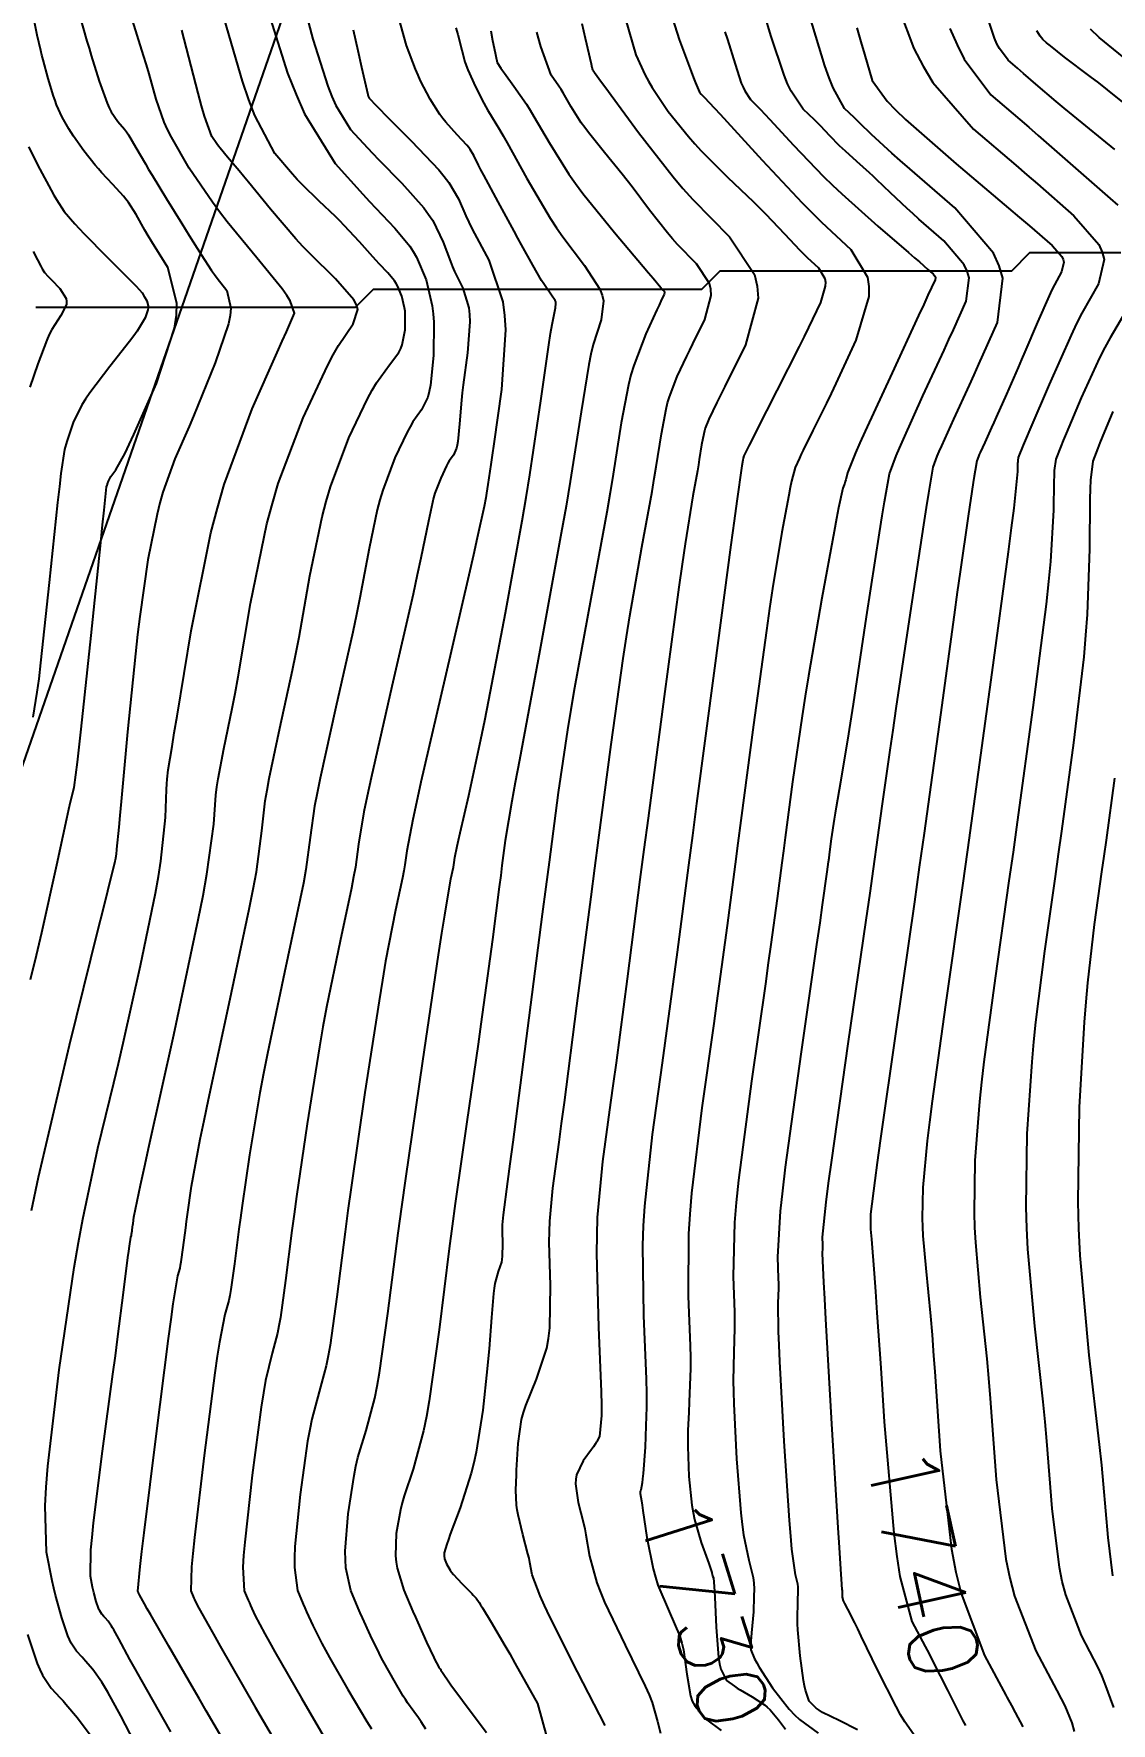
# Model space of a CAD drawing. Header units: metres. Extents: x 837475 to 838479, y 1189012 to 1191015.
# Drawn here: x 837755.4 to 837814.5, y 1189372.8 to 1189465.3 of the extents above; entities that cross this region are included whole.
import ezdxf

# ---------------------------------------------------------------- set-up
doc = ezdxf.new("R2010")
doc.units = ezdxf.units.M
doc.header["$LTSCALE"] = 0.3
for name, color, linetype in [('COTAS 10', 1, 'Continuous'), ('COTAS INT', 252, 'Continuous'), ('DRENAJE', 5, 'Continuous'), ('VIA2', 121, 'Continuous')]:
    doc.layers.add(name, color=color, linetype=linetype)
doc.styles.get("Standard").update_dxf_attribs({"font": 'simplex.shx'})

msp = doc.modelspace()

# ---------------------------------------------------------------- linework, layer by layer
at = {"layer": 'COTAS 10'}
for points in [[(837776.899, 1189372.439), (837776.654, 1189372.838), (837776.584, 1189372.945), (837776.511, 1189373.049), (837776.24, 1189373.41), (837775.904, 1189373.88), (837775.792, 1189374.053), (837775.671, 1189374.246), (837775.165, 1189375.095), (837774.626, 1189376.066), (837774.484, 1189376.334), (837774.346, 1189376.603), (837773.874, 1189377.57), (837773.433, 1189378.537), (837773.314, 1189378.805), (837773.197, 1189379.074), (837772.786, 1189380.044), (837772.52, 1189381.277), (837772.494, 1189381.711), (837772.488, 1189382.185), (837772.642, 1189384.23), (837772.97, 1189386.334), (837773.074, 1189386.846), (837773.185, 1189387.327), (837773.635, 1189388.806), (837774.116, 1189390.567), (837774.246, 1189391.225), (837774.375, 1189391.958), (837774.829, 1189395.219), (837775.391, 1189399.615), (837775.589, 1189401.063), (837775.804, 1189402.611), (837776.733, 1189409.034), (837777.607, 1189414.872), (837777.788, 1189416.051), (837777.943, 1189417.041), (837778.283, 1189419.034), (837778.419, 1189419.674), (837778.446, 1189419.81), (837778.467, 1189419.928), (837778.505, 1189420.206), (837778.624, 1189420.826), (837778.697, 1189421.159), (837778.787, 1189421.564), (837779.256, 1189423.609), (837779.921, 1189426.668), (837780.134, 1189427.711), (837780.36, 1189428.839), (837781.28, 1189433.619), (837782.188, 1189438.647), (837782.405, 1189439.93), (837782.608, 1189441.166), (837783.22, 1189445.237), (837783.656, 1189448.307), (837783.748, 1189448.912), (837783.828, 1189449.411), (837784.013, 1189450.329), (837784.043, 1189450.572), (837784.026, 1189450.646), (837783.997, 1189450.723), (837783.799, 1189451.024), (837783.477, 1189451.47), (837783.37, 1189451.638), (837783.255, 1189451.825), (837782.775, 1189452.661), (837782.16, 1189453.778), (837781.959, 1189454.142), (837781.746, 1189454.53), (837780.868, 1189456.13), (837780.078, 1189457.589), (837779.92, 1189457.888), (837779.789, 1189458.142), (837779.536, 1189458.681), (837779.346, 1189459.001), (837779.255, 1189459.118), (837779.147, 1189459.246), (837778.619, 1189459.806), (837778.003, 1189460.495), (837777.841, 1189460.703), (837777.682, 1189460.919), (837777.136, 1189461.763), (837776.621, 1189462.758), (837776.481, 1189463.069), (837776.342, 1189463.396), (837775.848, 1189464.706), (837775.217, 1189466.922)], [(837762.917, 1189372.284), (837761.303, 1189375.15), (837760.97, 1189375.745), (837760.686, 1189376.255), (837760.069, 1189377.383), (837759.799, 1189377.878), (837759.734, 1189377.989), (837759.672, 1189378.089), (837759.484, 1189378.356), (837759.332, 1189378.534), (837759.294, 1189378.577), (837759.258, 1189378.617), (837759.139, 1189378.741), (837759.027, 1189378.912), (837758.994, 1189378.983), (837758.96, 1189379.064), (837758.831, 1189379.438), (837758.7, 1189379.917), (837758.666, 1189380.064), (837758.632, 1189380.216), (837758.513, 1189380.816), (837758.547, 1189382.256), (837758.608, 1189382.937), (837758.692, 1189383.741), (837759.184, 1189387.667), (837759.752, 1189391.898), (837759.884, 1189392.894), (837760.005, 1189393.814), (837760.351, 1189396.505), (837760.577, 1189398.284), (837760.622, 1189398.63), (837760.66, 1189398.911), (837760.735, 1189399.396), (837760.761, 1189399.491), (837760.768, 1189399.527), (837760.775, 1189399.566), (837760.8, 1189399.742), (837760.83, 1189399.979), (837760.841, 1189400.057), (837760.852, 1189400.141), (837760.902, 1189400.487), (837761.272, 1189402.253), (837761.484, 1189403.231), (837761.745, 1189404.421), (837763.087, 1189410.487), (837764.429, 1189416.789), (837764.69, 1189418.128), (837764.904, 1189419.291), (837765.275, 1189422.026), (837765.398, 1189423.623), (837765.455, 1189424.07), (837765.521, 1189424.518), (837765.84, 1189426.153), (837766.295, 1189428.377), (837766.447, 1189429.197), (837766.61, 1189430.106), (837767.292, 1189434.127), (837768.194, 1189438.486), (837768.495, 1189439.608), (837768.819, 1189440.693), (837770.178, 1189444.304), (837771.515, 1189447.144), (837771.827, 1189447.742), (837772.112, 1189448.259), (837772.93, 1189449.449), (837773.177, 1189450.228), (837773.103, 1189450.486), (837772.967, 1189450.764), (837771.962, 1189451.92), (837770.558, 1189453.282), (837770.17, 1189453.689), (837769.782, 1189454.11), (837768.387, 1189455.736), (837767.179, 1189457.213), (837766.91, 1189457.539), (837766.669, 1189457.829), (837766.036, 1189458.58), (837765.631, 1189459.068), (837765.534, 1189459.193), (837765.444, 1189459.313), (837765.172, 1189459.709), (837764.78, 1189460.827), (837764.614, 1189461.403), (837764.422, 1189462.093), (837763.524, 1189465.548)], [(837787.854, 1189466.145), (837788.425, 1189464.189), (837788.933, 1189463.073), (837789.117, 1189462.742), (837789.318, 1189462.402), (837790.199, 1189461.093), (837791.306, 1189459.708), (837791.65, 1189459.319), (837792.01, 1189458.927), (837793.445, 1189457.495), (837794.863, 1189456.137), (837795.212, 1189455.792), (837795.541, 1189455.461), (837796.574, 1189454.379), (837797.412, 1189453.488), (837797.62, 1189453.277), (837797.816, 1189453.083), (837798.435, 1189452.509), (837798.784, 1189451.931), (837798.811, 1189451.733), (837798.807, 1189451.519), (837798.539, 1189450.61), (837797.89, 1189449.254), (837797.645, 1189448.759), (837797.373, 1189448.211), (837796.156, 1189445.797), (837795.025, 1189443.572), (837794.808, 1189443.143), (837794.632, 1189442.795), (837794.341, 1189442.212), (837794.31, 1189442.095), (837794.286, 1189441.975), (837794.227, 1189441.66), (837793.956, 1189439.732), (837793.81, 1189438.65), (837793.632, 1189437.331), (837792.734, 1189430.588), (837791.75, 1189423.156), (837791.518, 1189421.402), (837791.305, 1189419.779), (837790.682, 1189415.018), (837790.164, 1189411.111), (837790.016, 1189410.028), (837789.866, 1189408.943), (837789.309, 1189405.018), (837788.892, 1189401.104), (837788.83, 1189400.026), (837788.791, 1189398.95), (837788.845, 1189395.084), (837788.984, 1189391.639), (837788.999, 1189390.827), (837789.004, 1189390.078), (837788.972, 1189389.053), (837788.935, 1189387.889), (837788.816, 1189386.441), (837788.789, 1189386.159), (837788.764, 1189385.929), (837788.698, 1189385.529), (837788.663, 1189385.463), (837788.658, 1189385.444), (837788.655, 1189385.425), (837788.662, 1189385.355), (837788.73, 1189384.941), (837788.765, 1189384.706), (837788.807, 1189384.418), (837789.021, 1189382.944), (837789.368, 1189381.217), (837789.495, 1189380.77), (837789.635, 1189380.336), (837790.252, 1189378.883), (837790.828, 1189377.526), (837790.942, 1189377.152), (837791.036, 1189376.78), (837791.212, 1189375.446), (837791.41, 1189374.254), (837791.517, 1189373.972), (837791.648, 1189373.711), (837792.314, 1189372.94), (837793.096, 1189372.359)], [(837800.538, 1189465.669), (837800.761, 1189464.894), (837800.952, 1189464.231), (837801.37, 1189462.778), (837802.202, 1189461.642), (837802.654, 1189461.179), (837803.201, 1189460.652), (837805.976, 1189458.211), (837808.852, 1189455.786), (837809.463, 1189455.268), (837809.994, 1189454.817), (837811.245, 1189453.742), (837811.768, 1189453.132), (837811.84, 1189452.974), (837811.881, 1189452.82), (837811.766, 1189452.305), (837811.37, 1189451.587), (837811.233, 1189451.306), (837811.084, 1189450.989), (837810.448, 1189449.545), (837809.752, 1189447.919), (837809.565, 1189447.487), (837809.381, 1189447.063), (837808.738, 1189445.598), (837808.175, 1189444.332), (837808.041, 1189444.034), (837807.917, 1189443.759), (837807.548, 1189442.952), (837807.296, 1189442.397), (837807.245, 1189442.28), (837807.202, 1189442.179), (837807.116, 1189441.949), (837807.023, 1189441.405), (837806.977, 1189441.108), (837806.921, 1189440.746), (837806.642, 1189438.908), (837806.203, 1189435.865), (837806.045, 1189434.745), (837805.873, 1189433.503), (837805.119, 1189428.014), (837804.224, 1189421.535), (837803.962, 1189419.669), (837803.694, 1189417.771), (837802.674, 1189410.66), (837801.817, 1189404.677), (837801.651, 1189403.49), (837801.516, 1189402.508), (837801.288, 1189400.66), (837801.281, 1189400.135), (837801.285, 1189399.987), (837801.292, 1189399.837), (837801.342, 1189399.286), (837801.49, 1189397.412), (837801.56, 1189396.429), (837801.642, 1189395.244), (837801.844, 1189392.241), (837802.041, 1189389.286), (837802.566, 1189383.182), (837802.726, 1189381.905), (837802.894, 1189380.807), (837803.557, 1189378.335), (837804.286, 1189376.964), (837804.496, 1189376.56), (837804.708, 1189376.146), (837805.505, 1189374.567), (837805.947, 1189373.69), (837806.202, 1189373.181), (837806.353, 1189372.889), (837806.485, 1189372.638)], [(837816.184, 1189463.22), (837813.815, 1189465.139), (837813.352, 1189465.605)], [(837755.383, 1189453.412), (837755.608, 1189452.961), (837755.792, 1189452.614), (837755.836, 1189452.535), (837755.878, 1189452.464), (837756.007, 1189452.268), (837756.202, 1189452.043), (837756.287, 1189451.953), (837756.384, 1189451.852), (837756.845, 1189451.388), (837757.186, 1189450.833), (837757.207, 1189450.674), (837757.197, 1189450.513), (837756.899, 1189449.913), (837756.397, 1189449.134), (837756.259, 1189448.859), (837756.121, 1189448.56), (837755.626, 1189447.265), (837755.195, 1189445.971)]]:
    msp.add_lwpolyline(points, dxfattribs=at)
at = {"layer": 'COTAS INT'}
for points in [[(837767.633, 1189468.529), (837769.328, 1189463.19), (837769.794, 1189462.01), (837770.26, 1189460.96), (837771.933, 1189458.242), (837773.45, 1189456.558), (837773.817, 1189456.159), (837774.161, 1189455.789), (837775.215, 1189454.694), (837776.026, 1189453.71), (837776.219, 1189453.409), (837776.397, 1189453.096), (837776.923, 1189451.863), (837777.25, 1189450.43), (837777.303, 1189449.99), (837777.339, 1189449.532), (837777.333, 1189447.722), (837777.163, 1189446.088), (837777.095, 1189445.74), (837777.019, 1189445.439), (837776.668, 1189444.728), (837776.195, 1189444.073), (837776.042, 1189443.807), (837775.879, 1189443.503), (837775.208, 1189442.1), (837774.546, 1189440.338), (837774.388, 1189439.809), (837774.24, 1189439.261), (837773.801, 1189437.135), (837773.296, 1189434.435), (837773.109, 1189433.527), (837772.9, 1189432.548), (837771.973, 1189428.433), (837771.111, 1189424.557), (837770.943, 1189423.73), (837770.806, 1189423.01), (837770.567, 1189421.298), (837770.329, 1189419.546), (837770.192, 1189418.801), (837770.025, 1189417.943), (837769.165, 1189413.906), (837768.224, 1189409.469), (837768.006, 1189408.359), (837767.806, 1189407.3), (837767.234, 1189403.906), (837766.833, 1189401.129), (837766.74, 1189400.46), (837766.655, 1189399.834), (837766.411, 1189397.933), (837766.215, 1189396.523), (837766.159, 1189396.206), (837766.103, 1189395.922), (837765.895, 1189395.16), (837765.59, 1189393.639), (837765.473, 1189392.875), (837765.341, 1189391.962), (837764.746, 1189387.43), (837764.217, 1189382.945), (837764.127, 1189382.063), (837764.061, 1189381.337), (837764.028, 1189380.014), (837764.158, 1189379.708), (837764.195, 1189379.624), (837764.232, 1189379.539), (837764.371, 1189379.234), (837764.946, 1189378.192), (837765.258, 1189377.643), (837765.636, 1189376.98), (837767.555, 1189373.644), (837769.479, 1189370.328)], [(837769.843, 1189468.38), (837770.709, 1189465.053), (837771.526, 1189462.48), (837771.751, 1189461.912), (837771.975, 1189461.405), (837772.781, 1189460.096), (837773.702, 1189459.095), (837773.998, 1189458.783), (837774.312, 1189458.456), (837775.598, 1189457.15), (837776.799, 1189455.801), (837777.06, 1189455.448), (837777.29, 1189455.103), (837777.863, 1189453.928), (837778.253, 1189452.859), (837778.368, 1189452.58), (837778.487, 1189452.31), (837778.941, 1189451.395), (837779.268, 1189450.328), (837779.306, 1189449.96), (837779.322, 1189449.562), (837779.191, 1189447.863), (837778.954, 1189446.109), (837778.903, 1189445.675), (837778.859, 1189445.264), (837778.751, 1189443.966), (837778.659, 1189443.002), (837778.624, 1189442.802), (837778.586, 1189442.629), (837778.417, 1189442.246), (837778.193, 1189441.935), (837778.12, 1189441.808), (837778.042, 1189441.664), (837777.724, 1189440.998), (837777.409, 1189440.161), (837777.334, 1189439.909), (837777.264, 1189439.649), (837777.055, 1189438.639), (837776.64, 1189436.6), (837776.439, 1189435.692), (837776.203, 1189434.634), (837775.04, 1189429.573), (837773.906, 1189424.576), (837773.687, 1189423.56), (837773.51, 1189422.703), (837773.213, 1189420.934), (837773.042, 1189419.673), (837772.944, 1189419.137), (837772.823, 1189418.52), (837772.204, 1189415.615), (837771.464, 1189411.993), (837771.267, 1189410.923), (837771.073, 1189409.824), (837770.401, 1189405.615), (837769.823, 1189401.623), (837769.69, 1189400.661), (837769.567, 1189399.761), (837769.217, 1189397.028), (837768.935, 1189395.001), (837768.855, 1189394.546), (837768.774, 1189394.137), (837768.475, 1189393.042), (837768.122, 1189391.535), (837768.007, 1189390.865), (837767.884, 1189390.086), (837767.378, 1189386.363), (837766.974, 1189382.692), (837766.916, 1189381.946), (837766.881, 1189381.317), (837766.947, 1189380.024), (837767.171, 1189379.497), (837767.234, 1189379.351), (837767.299, 1189379.205), (837767.539, 1189378.68), (837768.079, 1189377.662), (837768.333, 1189377.206), (837768.633, 1189376.675), (837770.092, 1189374.128), (837771.596, 1189371.568)], [(837802.093, 1189468.712), (837803.661, 1189464.534), (837804.169, 1189463.562), (837804.709, 1189462.669), (837806.925, 1189460.108), (837809.246, 1189458.141), (837809.852, 1189457.622), (837810.441, 1189457.115), (837812.437, 1189455.376), (837813.796, 1189453.79), (837813.984, 1189453.379), (837814.09, 1189452.981), (837813.793, 1189451.642), (837812.871, 1189450.031), (837812.584, 1189449.46), (837812.282, 1189448.836), (837811.075, 1189446.133), (837810.025, 1189443.661), (837809.823, 1189443.182), (837809.658, 1189442.793), (837809.382, 1189442.13), (837809.361, 1189441.962), (837809.357, 1189441.884), (837809.354, 1189441.794), (837809.351, 1189441.356), (837809.137, 1189439.348), (837809.001, 1189438.267), (837808.832, 1189436.96), (837807.945, 1189430.343), (837806.883, 1189422.622), (837806.604, 1189420.618), (837806.331, 1189418.672), (837805.396, 1189412.128), (837804.661, 1189406.843), (837804.514, 1189405.691), (837804.391, 1189404.675), (837804.15, 1189402.128), (837804.126, 1189400.435), (837804.141, 1189399.957), (837804.164, 1189399.474), (837804.324, 1189397.698), (837804.578, 1189395.068), (837804.66, 1189394.048), (837804.748, 1189392.9), (837804.809, 1189392.035), (837805.111, 1189387.698), (837805.724, 1189382.309), (837805.97, 1189381.043), (837806.249, 1189379.875), (837807.531, 1189376.474), (837808.709, 1189374.301), (837808.765, 1189374.196), (837809.013, 1189373.735), (837809.22, 1189373.349), (837809.632, 1189372.569)], [(837766.356, 1189370.886), (837764.863, 1189373.445), (837764.473, 1189374.115), (837764.094, 1189374.768), (837762.809, 1189376.988), (837761.822, 1189378.701), (837761.63, 1189379.035), (837761.474, 1189379.309), (837761.204, 1189379.789), (837761.165, 1189379.873), (837761.155, 1189379.896), (837761.145, 1189379.92), (837761.109, 1189380.004), (837761.242, 1189381.357), (837761.338, 1189382.181), (837761.46, 1189383.199), (837762.114, 1189388.496), (837762.798, 1189393.838), (837762.939, 1189394.884), (837763.059, 1189395.743), (837763.315, 1189397.278), (837763.432, 1189397.706), (837763.464, 1189397.867), (837763.495, 1189398.045), (837763.605, 1189398.838), (837763.742, 1189399.907), (837763.79, 1189400.259), (837763.843, 1189400.635), (837764.068, 1189402.197), (837764.539, 1189404.777), (837764.745, 1189405.795), (837764.985, 1189406.945), (837766.126, 1189412.197), (837767.227, 1189417.366), (837767.441, 1189418.465), (837767.616, 1189419.419), (837767.921, 1189421.662), (837768.102, 1189423.317), (837768.199, 1189423.9), (837768.316, 1189424.538), (837768.907, 1189427.293), (837769.598, 1189430.462), (837769.778, 1189431.362), (837769.953, 1189432.271), (837770.546, 1189435.631), (837771.217, 1189438.874), (837771.441, 1189439.708), (837771.683, 1189440.515), (837772.693, 1189443.202), (837773.715, 1189445.342), (837773.964, 1189445.805), (837774.198, 1189446.211), (837774.919, 1189447.209), (837775.43, 1189447.886), (837775.532, 1189448.09), (837775.617, 1189448.3), (837775.779, 1189449.119), (837775.781, 1189449.928), (837775.765, 1189450.134), (837775.742, 1189450.33), (837775.595, 1189450.972), (837775.36, 1189451.524), (837775.28, 1189451.664), (837775.194, 1189451.798), (837774.831, 1189452.239), (837774.345, 1189452.745), (837774.181, 1189452.921), (837774.005, 1189453.113), (837773.266, 1189453.935), (837772.426, 1189454.84), (837772.188, 1189455.084), (837771.946, 1189455.326), (837771.051, 1189456.173), (837770.123, 1189457.078), (837769.86, 1189457.355), (837769.595, 1189457.644), (837768.62, 1189458.785), (837767.536, 1189460.857), (837767.202, 1189461.732), (837766.855, 1189462.739), (837765.48, 1189467.467)], [(837789.948, 1189467.69), (837790.802, 1189465.027), (837791.455, 1189463.28), (837791.586, 1189462.938), (837791.696, 1189462.657), (837791.914, 1189462.15), (837792.001, 1189462.042), (837792.028, 1189462.011), (837792.056, 1189461.98), (837792.169, 1189461.868), (837792.731, 1189461.269), (837793.042, 1189460.931), (837793.422, 1189460.519), (837795.355, 1189458.41), (837797.545, 1189456.082), (837798.087, 1189455.531), (837798.6, 1189455.022), (837800.216, 1189453.524), (837801.13, 1189452.013), (837801.199, 1189451.497), (837801.189, 1189450.938), (837800.489, 1189448.562), (837799.386, 1189446.186), (837799.122, 1189445.626), (837798.875, 1189445.109), (837798.13, 1189443.595), (837797.598, 1189442.533), (837797.485, 1189442.301), (837797.387, 1189442.095), (837797.156, 1189441.577), (837796.961, 1189440.825), (837796.887, 1189440.472), (837796.803, 1189440.057), (837796.425, 1189438.038), (837795.92, 1189434.941), (837795.757, 1189433.846), (837795.584, 1189432.649), (837794.874, 1189427.469), (837794.18, 1189422.226), (837794.017, 1189420.989), (837793.866, 1189419.844), (837793.427, 1189416.486), (837792.996, 1189413.278), (837792.85, 1189412.229), (837792.693, 1189411.109), (837792.031, 1189406.486), (837791.471, 1189401.813), (837791.378, 1189400.663), (837791.312, 1189399.575), (837791.297, 1189396.165), (837791.403, 1189393.449), (837791.414, 1189392.8), (837791.416, 1189392.194), (837791.353, 1189390.376), (837791.326, 1189389.792), (837791.279, 1189388.818), (837791.273, 1189388.377), (837791.274, 1189387.931), (837791.331, 1189386.285), (837791.495, 1189384.713), (837791.564, 1189384.313), (837791.642, 1189383.93), (837792.007, 1189382.673), (837792.356, 1189381.717), (837792.424, 1189381.522), (837792.481, 1189381.359), (837792.581, 1189381.021), (837792.606, 1189380.891), (837792.615, 1189380.858), (837792.625, 1189380.826), (837792.669, 1189380.722), (837792.722, 1189380.252), (837792.739, 1189379.989), (837792.756, 1189379.669), (837792.822, 1189378.035), (837792.953, 1189376.361), (837793.01, 1189376.017), (837793.076, 1189375.725), (837793.39, 1189375.097), (837793.834, 1189374.784), (837793.982, 1189374.689), (837794.14, 1189374.591), (837794.803, 1189374.209), (837795.468, 1189373.768), (837795.629, 1189373.634), (837795.78, 1189373.494), (837796.239, 1189372.943), (837796.633, 1189372.428)], [(837800.566, 1189372.407), (837799.569, 1189372.903), (837798.656, 1189373.353), (837798.464, 1189373.47), (837798.298, 1189373.584), (837797.921, 1189373.966), (837797.721, 1189374.568), (837797.668, 1189374.82), (837797.616, 1189375.109), (837797.435, 1189376.46), (837797.309, 1189377.881), (837797.291, 1189378.213), (837797.28, 1189378.519), (837797.303, 1189379.404), (837797.326, 1189380.066), (837797.316, 1189380.231), (837797.299, 1189380.389), (837797.176, 1189380.895), (837796.979, 1189382.294), (837796.914, 1189383.014), (837796.845, 1189383.88), (837796.56, 1189388.211), (837796.318, 1189392.583), (837796.276, 1189393.475), (837796.245, 1189394.228), (837796.225, 1189395.798), (837796.252, 1189396.592), (837796.251, 1189396.856), (837796.247, 1189397.14), (837796.2, 1189398.325), (837796.353, 1189400.825), (837796.474, 1189401.936), (837796.63, 1189403.23), (837797.476, 1189409.42), (837798.347, 1189415.442), (837798.518, 1189416.631), (837798.659, 1189417.611), (837798.916, 1189419.42), (837798.988, 1189419.974), (837799.013, 1189420.163), (837799.04, 1189420.367), (837799.155, 1189421.232), (837799.31, 1189422.298), (837799.362, 1189422.628), (837799.419, 1189422.975), (837799.659, 1189424.354), (837800.038, 1189426.641), (837800.183, 1189427.559), (837800.345, 1189428.601), (837801.072, 1189433.393), (837801.775, 1189438.001), (837801.921, 1189438.926), (837802.046, 1189439.7), (837802.322, 1189441.229), (837802.689, 1189442.21), (837802.87, 1189442.638), (837803.087, 1189443.135), (837804.16, 1189445.494), (837805.316, 1189447.997), (837805.585, 1189448.584), (837805.832, 1189449.124), (837806.538, 1189450.694), (837806.692, 1189451.972), (837806.59, 1189452.328), (837806.426, 1189452.686), (837805.309, 1189453.989), (837803.931, 1189455.192), (837803.602, 1189455.487), (837803.295, 1189455.766), (837802.375, 1189456.636), (837801.623, 1189457.361), (837801.423, 1189457.548), (837801.225, 1189457.73), (837800.54, 1189458.338), (837799.91, 1189458.903), (837799.748, 1189459.057), (837799.59, 1189459.21), (837799.064, 1189459.754), (837798.54, 1189460.304), (837798.384, 1189460.46), (837798.223, 1189460.619), (837797.601, 1189461.205), (837796.931, 1189462.19), (837796.739, 1189462.599), (837796.545, 1189463.068), (837795.823, 1189465.256), (837795.123, 1189467.61)], [(837755.234, 1189413.514), (837755.553, 1189414.849), (837755.846, 1189416.092), (837756.68, 1189419.806), (837757.227, 1189422.345), (837757.339, 1189422.847), (837757.432, 1189423.262), (837757.626, 1189424.034), (837757.817, 1189425.434), (837757.909, 1189426.245), (837758.019, 1189427.24), (837758.555, 1189432.363), (837759.08, 1189437.46), (837759.182, 1189438.438), (837759.265, 1189439.229), (837759.408, 1189440.522), (837759.436, 1189440.61), (837759.446, 1189440.641), (837759.457, 1189440.675), (837759.505, 1189440.822), (837759.602, 1189441.017), (837759.643, 1189441.082), (837759.691, 1189441.152), (837759.914, 1189441.443), (837760.416, 1189442.365), (837760.638, 1189442.832), (837760.897, 1189443.391), (837762.136, 1189446.174), (837763.129, 1189449.207), (837763.233, 1189449.924), (837763.264, 1189450.586), (837762.755, 1189452.533), (837761.886, 1189453.95), (837761.688, 1189454.278), (837761.509, 1189454.578), (837761.017, 1189455.432), (837760.598, 1189456.093), (837760.465, 1189456.272), (837760.324, 1189456.449), (837759.752, 1189457.076), (837759.13, 1189457.735), (837758.957, 1189457.934), (837758.783, 1189458.139), (837758.155, 1189458.938), (837757.589, 1189459.733), (837757.455, 1189459.935), (837757.331, 1189460.13), (837756.965, 1189460.771), (837756.663, 1189461.456), (837756.58, 1189461.679), (837756.496, 1189461.917), (837756.195, 1189462.893), (837755.922, 1189463.909), (837755.855, 1189464.171), (837755.793, 1189464.425), (837755.603, 1189465.272), (837755.254, 1189467.017)], [(837803.9, 1189371.792), (837803.168, 1189372.835), (837802.935, 1189373.23), (837802.689, 1189373.67), (837801.691, 1189375.643), (837800.778, 1189377.541), (837800.586, 1189377.935), (837800.42, 1189378.271), (837800.042, 1189379.007), (837799.872, 1189379.329), (837799.838, 1189379.403), (837799.81, 1189379.471), (837799.756, 1189379.664), (837799.744, 1189379.799), (837799.743, 1189379.83), (837799.742, 1189379.859), (837799.744, 1189379.943), (837799.746, 1189380.006), (837799.745, 1189380.022), (837799.743, 1189380.037), (837799.732, 1189380.085), (837799.636, 1189381.505), (837799.582, 1189382.385), (837799.516, 1189383.476), (837799.174, 1189389.173), (837798.84, 1189394.909), (837798.777, 1189396.024), (837798.728, 1189396.933), (837798.66, 1189398.509), (837798.67, 1189398.791), (837798.67, 1189398.884), (837798.668, 1189398.985), (837798.652, 1189399.406), (837798.854, 1189401.313), (837798.99, 1189402.351), (837799.161, 1189403.611), (837800.069, 1189410), (837801.045, 1189416.761), (837801.259, 1189418.255), (837801.448, 1189419.585), (837801.93, 1189423.021), (837802.363, 1189426.083), (837802.522, 1189427.177), (837802.698, 1189428.378), (837803.475, 1189433.603), (837804.206, 1189438.43), (837804.353, 1189439.38), (837804.476, 1189440.162), (837804.719, 1189441.589), (837804.945, 1189442.195), (837805.058, 1189442.459), (837805.191, 1189442.766), (837805.854, 1189444.223), (837806.71, 1189446.089), (837806.965, 1189446.653), (837807.229, 1189447.238), (837808.247, 1189449.521), (837808.54, 1189451.955), (837808.346, 1189452.635), (837808.032, 1189453.316), (837805.906, 1189455.797), (837803.438, 1189457.934), (837802.91, 1189458.399), (837802.448, 1189458.808), (837801.341, 1189459.828), (837800.706, 1189460.448), (837800.543, 1189460.605), (837800.384, 1189460.756), (837799.856, 1189461.249), (837799.238, 1189462.38), (837799.023, 1189462.933), (837798.789, 1189463.59), (837797.787, 1189466.831)], [(837814.679, 1189459.003), (837812.397, 1189460.866), (837811.899, 1189461.276), (837811.459, 1189461.641), (837810.357, 1189462.576), (837809.682, 1189463.166), (837809.512, 1189463.313), (837809.35, 1189463.453), (837808.825, 1189463.901), (837808.35, 1189464.539), (837808.219, 1189464.8), (837808.088, 1189465.096), (837807.62, 1189466.471)], [(837757.913, 1189466.367), (837758.324, 1189464.945), (837758.441, 1189464.552), (837758.56, 1189464.16), (837759.002, 1189462.747), (837759.434, 1189461.549), (837759.546, 1189461.292), (837759.655, 1189461.068), (837760.023, 1189460.528), (837760.385, 1189460.113), (837760.491, 1189459.967), (837760.599, 1189459.807), (837761.011, 1189459.118), (837761.529, 1189458.211), (837761.705, 1189457.915), (837761.895, 1189457.598), (837762.695, 1189456.291), (837763.527, 1189454.952), (837763.737, 1189454.615), (837763.937, 1189454.293), (837764.585, 1189453.254), (837765.16, 1189452.378), (837765.315, 1189452.16), (837765.467, 1189451.951), (837766, 1189451.284), (837766.219, 1189450.309), (837766.173, 1189449.907), (837766.081, 1189449.446), (837765.365, 1189447.305), (837764.408, 1189444.967), (837764.163, 1189444.383), (837763.928, 1189443.826), (837763.154, 1189442.045), (837762.491, 1189440.224), (837762.326, 1189439.642), (837762.169, 1189439.026), (837761.67, 1189436.521), (837761.226, 1189433.417), (837761.104, 1189432.424), (837760.983, 1189431.372), (837760.55, 1189427.091), (837760.196, 1189423.269), (837760.125, 1189422.508), (837760.066, 1189421.875), (837759.951, 1189420.662), (837759.92, 1189420.36), (837759.913, 1189420.301), (837759.908, 1189420.254), (837759.898, 1189420.174), (837759.889, 1189420.14), (837759.885, 1189420.123), (837759.881, 1189420.101), (837759.857, 1189419.992), (837759.455, 1189418.364), (837759.211, 1189417.386), (837758.911, 1189416.178), (837757.347, 1189409.91), (837755.653, 1189402.664), (837755.27, 1189400.84)], [(837760.937, 1189371.73), (837760.18, 1189373.162), (837759.475, 1189374.455), (837759.304, 1189374.746), (837759.143, 1189375.007), (837758.651, 1189375.706), (837758.255, 1189376.168), (837758.155, 1189376.281), (837758.06, 1189376.386), (837757.751, 1189376.709), (837757.457, 1189377.158), (837757.37, 1189377.343), (837757.282, 1189377.553), (837756.945, 1189378.532), (837756.605, 1189379.784), (837756.514, 1189380.166), (837756.425, 1189380.565), (837756.116, 1189382.133), (837756.038, 1189384.683), (837756.095, 1189385.699), (837756.187, 1189386.851), (837756.798, 1189392.133), (837757.632, 1189397.744), (837757.864, 1189399.104), (837758.095, 1189400.379), (837758.931, 1189404.281), (837759.799, 1189407.855), (837760.05, 1189408.922), (837760.306, 1189410.023), (837761.27, 1189414.281), (837762.084, 1189418.25), (837762.245, 1189419.168), (837762.378, 1189420.008), (837762.629, 1189422.39), (837762.694, 1189423.93), (837762.71, 1189424.24), (837762.725, 1189424.499), (837762.773, 1189425.013), (837762.993, 1189426.291), (837763.117, 1189427.032), (837763.267, 1189427.941), (837764.038, 1189432.623), (837765.128, 1189438.004), (837765.48, 1189439.353), (837765.854, 1189440.642), (837767.387, 1189444.791), (837768.762, 1189447.876), (837769.036, 1189448.495), (837769.265, 1189449.011), (837769.706, 1189450.025), (837769.475, 1189450.701), (837769.279, 1189451.004), (837769.027, 1189451.358), (837767.642, 1189453.057), (837766.006, 1189455.046), (837765.595, 1189455.583), (837765.203, 1189456.115), (837763.939, 1189457.986), (837762.962, 1189459.68), (837762.752, 1189460.1), (837762.567, 1189460.499), (837762.114, 1189461.762), (837761.73, 1189463.154), (837761.587, 1189463.634), (837761.429, 1189464.155), (837760.731, 1189466.379)], [(837772.917, 1189465.567), (837773.17, 1189464.433), (837773.375, 1189463.516), (837773.719, 1189462.009), (837773.751, 1189461.923), (837773.76, 1189461.902), (837773.77, 1189461.881), (837773.803, 1189461.816), (837774.181, 1189461.419), (837774.407, 1189461.189), (837774.685, 1189460.908), (837776.129, 1189459.458), (837777.611, 1189457.886), (837777.913, 1189457.528), (837778.168, 1189457.202), (837778.699, 1189456.304), (837779.091, 1189455.373), (837779.258, 1189455.027), (837779.451, 1189454.642), (837780.359, 1189452.934), (837781.121, 1189450.655), (837781.221, 1189449.912), (837781.273, 1189449.119), (837781.061, 1189445.849), (837780.626, 1189442.869), (837780.537, 1189442.258), (837780.462, 1189441.742), (837780.306, 1189440.652), (837780.236, 1189440.174), (837780.215, 1189440.043), (837780.194, 1189439.913), (837780.111, 1189439.446), (837779.725, 1189437.716), (837779.513, 1189436.789), (837779.255, 1189435.667), (837777.94, 1189429.997), (837776.64, 1189424.331), (837776.39, 1189423.211), (837776.188, 1189422.287), (837775.859, 1189420.57), (837775.755, 1189419.801), (837775.695, 1189419.474), (837775.621, 1189419.097), (837775.244, 1189417.325), (837774.703, 1189414.517), (837774.527, 1189413.487), (837774.34, 1189412.348), (837773.567, 1189407.325), (837772.814, 1189402.117), (837772.639, 1189400.862), (837772.479, 1189399.688), (837772.023, 1189396.124), (837771.655, 1189393.48), (837771.551, 1189392.886), (837771.445, 1189392.352), (837771.055, 1189390.924), (837770.654, 1189389.431), (837770.541, 1189388.856), (837770.427, 1189388.21), (837770.01, 1189385.296), (837769.731, 1189382.438), (837769.705, 1189381.828), (837769.7, 1189381.297), (837769.867, 1189380.034), (837770.184, 1189379.285), (837770.274, 1189379.078), (837770.366, 1189378.871), (837770.706, 1189378.125), (837771.212, 1189377.132), (837771.409, 1189376.77), (837771.629, 1189376.371), (837772.629, 1189374.612), (837773.673, 1189372.858), (837773.922, 1189372.461)], [(837778.545, 1189465.668), (837778.654, 1189465.308), (837778.876, 1189464.441), (837779.045, 1189463.812), (837779.121, 1189463.601), (837779.21, 1189463.375), (837779.637, 1189462.429), (837780.085, 1189461.536), (837780.187, 1189461.344), (837780.28, 1189461.175), (837780.536, 1189460.762), (837780.947, 1189460.091), (837781.138, 1189459.76), (837781.363, 1189459.365), (837782.45, 1189457.413), (837783.727, 1189455.243), (837784.07, 1189454.712), (837784.41, 1189454.21), (837785.6, 1189452.645), (837786.447, 1189451.356), (837786.57, 1189451.027), (837786.645, 1189450.71), (837786.514, 1189449.668), (837786.075, 1189448.311), (837785.956, 1189447.795), (837785.838, 1189447.219), (837785.422, 1189444.633), (837784.825, 1189440.814), (837784.594, 1189439.46), (837784.334, 1189437.978), (837783.157, 1189431.556), (837782.036, 1189425.542), (837781.812, 1189424.317), (837781.626, 1189423.284), (837781.263, 1189421.143), (837781.082, 1189419.766), (837781.01, 1189419.214), (837780.929, 1189418.589), (837780.556, 1189415.714), (837780.076, 1189412.139), (837779.928, 1189411.071), (837779.772, 1189409.97), (837779.155, 1189405.714), (837778.519, 1189401.244), (837778.353, 1189400.007), (837778.19, 1189398.772), (837777.634, 1189394.315), (837777.095, 1189390.436), (837776.942, 1189389.565), (837776.787, 1189388.782), (837776.215, 1189386.688), (837775.717, 1189385.223), (837775.608, 1189384.836), (837775.513, 1189384.458), (837775.274, 1189383.163), (837775.245, 1189381.931), (837775.282, 1189381.593), (837775.339, 1189381.257), (837775.705, 1189380.054), (837776.195, 1189378.892), (837776.331, 1189378.582), (837776.465, 1189378.276), (837776.949, 1189377.212), (837777.345, 1189376.372), (837777.424, 1189376.208), (837777.49, 1189376.074), (837777.619, 1189375.834), (837777.682, 1189375.752), (837777.706, 1189375.716), (837777.733, 1189375.674), (837777.855, 1189375.478), (837778.17, 1189375.024), (837778.318, 1189374.82), (837778.492, 1189374.582), (837779.342, 1189373.442), (837780.24, 1189372.246)], [(837785.457, 1189465.916), (837785.644, 1189465.106), (837785.969, 1189463.691), (837786.012, 1189463.5), (837786.021, 1189463.462), (837786.03, 1189463.43), (837786.051, 1189463.37), (837786.073, 1189463.337), (837786.088, 1189463.311), (837786.106, 1189463.282), (837786.113, 1189463.273), (837786.12, 1189463.263), (837786.149, 1189463.226), (837786.54, 1189462.696), (837786.775, 1189462.376), (837787.064, 1189461.98), (837788.566, 1189459.925), (837790.461, 1189457.501), (837790.999, 1189456.873), (837791.543, 1189456.264), (837793.552, 1189454.221), (837794.931, 1189452.144), (837795.077, 1189451.514), (837795.121, 1189450.86), (837794.428, 1189448.298), (837793.291, 1189446.022), (837793.056, 1189445.547), (837792.855, 1189445.14), (837792.414, 1189444.232), (837792.223, 1189443.731), (837792.179, 1189443.581), (837792.139, 1189443.426), (837792.026, 1189442.822), (837791.898, 1189442.006), (837791.849, 1189441.717), (837791.794, 1189441.4), (837791.542, 1189440.028), (837791.124, 1189437.397), (837790.963, 1189436.287), (837790.783, 1189435.011), (837789.972, 1189429.024), (837789.089, 1189422.352), (837788.864, 1189420.644), (837788.648, 1189418.996), (837787.938, 1189413.551), (837787.333, 1189408.945), (837787.182, 1189407.826), (837787.04, 1189406.776), (837786.587, 1189403.551), (837786.309, 1189400.467), (837786.275, 1189399.506), (837786.261, 1189398.499), (837786.369, 1189394.475), (837786.52, 1189390.923), (837786.533, 1189390.213), (837786.534, 1189389.623), (837786.434, 1189388.48), (837786.277, 1189388.206), (837786.259, 1189388.176), (837786.187, 1189388.051), (837786.094, 1189387.91), (837785.992, 1189387.76), (837785.535, 1189387.139), (837785.174, 1189386.372), (837785.133, 1189386.13), (837785.116, 1189385.876), (837785.266, 1189384.849), (837785.551, 1189383.725), (837785.62, 1189383.408), (837785.685, 1189383.089), (837785.883, 1189381.92), (837786.286, 1189380.452), (837786.48, 1189379.945), (837786.709, 1189379.395), (837787.836, 1189377.044), (837788.934, 1189374.799), (837789.146, 1189374.315), (837789.317, 1189373.891), (837789.602, 1189372.857), (837789.775, 1189372.217)], [(837805.636, 1189465.64), (837806.033, 1189464.738), (837806.43, 1189463.945), (837807.875, 1189462.004), (837809.472, 1189460.643), (837809.966, 1189460.217), (837810.483, 1189459.77), (837812.534, 1189457.975), (837814.429, 1189456.315), (837814.847, 1189455.953)], [(837780.476, 1189465.503), (837780.568, 1189464.984), (837780.647, 1189464.557), (837780.821, 1189463.777), (837781.016, 1189463.467), (837781.107, 1189463.335), (837781.215, 1189463.184), (837781.74, 1189462.474), (837782.418, 1189461.489), (837782.623, 1189461.165), (837782.835, 1189460.818), (837783.662, 1189459.379), (837784.744, 1189457.658), (837785.117, 1189457.134), (837785.522, 1189456.589), (837787.248, 1189454.446), (837788.813, 1189452.599), (837789.117, 1189452.24), (837789.365, 1189451.946), (837789.79, 1189451.436), (837789.85, 1189451.36), (837789.867, 1189451.34), (837789.884, 1189451.321), (837789.947, 1189451.256), (837789.991, 1189451.191), (837789.995, 1189451.171), (837789.997, 1189451.151), (837789.975, 1189451.07), (837789.794, 1189450.685), (837789.695, 1189450.473), (837789.575, 1189450.214), (837788.964, 1189448.9), (837788.303, 1189447.171), (837788.151, 1189446.651), (837788.012, 1189446.115), (837787.623, 1189444.029), (837787.183, 1189441.211), (837787.012, 1189440.212), (837786.821, 1189439.119), (837785.952, 1189434.38), (837785.065, 1189429.494), (837784.863, 1189428.307), (837784.678, 1189427.193), (837784.166, 1189423.77), (837783.664, 1189419.957), (837783.486, 1189418.597), (837783.292, 1189417.104), (837781.669, 1189404.612), (837781.514, 1189403.424), (837781.386, 1189402.443), (837781.143, 1189400.616), (837781.095, 1189400.081), (837781.089, 1189399.914), (837781.087, 1189399.74), (837781.105, 1189399.041), (837781.095, 1189398.351), (837781.075, 1189398.181), (837781.047, 1189398.021), (837780.881, 1189397.521), (837780.692, 1189396.866), (837780.648, 1189396.608), (837780.609, 1189396.318), (837780.5, 1189394.995), (837780.377, 1189393.281), (837780.329, 1189392.745), (837780.275, 1189392.182), (837780.026, 1189389.925), (837779.661, 1189387.624), (837779.534, 1189387.034), (837779.394, 1189386.463), (837778.795, 1189384.57), (837778.248, 1189383.119), (837778.142, 1189382.827), (837778.056, 1189382.582), (837777.906, 1189382.096), (837777.912, 1189381.897), (837777.923, 1189381.834), (837777.939, 1189381.767), (837778.033, 1189381.496), (837778.237, 1189381.152), (837778.322, 1189381.039), (837778.421, 1189380.917), (837778.881, 1189380.416), (837779.331, 1189379.957), (837779.422, 1189379.864), (837779.499, 1189379.785), (837779.658, 1189379.62), (837779.827, 1189379.374), (837779.91, 1189379.243), (837780.009, 1189379.085), (837780.497, 1189378.291), (837781.245, 1189377.017), (837781.508, 1189376.557), (837781.794, 1189376.051), (837783.026, 1189373.838), (837783.791, 1189371.043)], [(837786.745, 1189372.64), (837785.224, 1189375.584), (837783.711, 1189378.593), (837783.416, 1189379.215), (837783.174, 1189379.745), (837782.745, 1189380.896), (837782.617, 1189381.57), (837782.564, 1189381.799), (837782.503, 1189382.048), (837782.221, 1189383.099), (837781.96, 1189384.185), (837781.913, 1189384.455), (837781.877, 1189384.712), (837781.836, 1189385.53), (837781.873, 1189386.368), (837781.886, 1189386.638), (837781.9, 1189386.923), (837781.961, 1189388.091), (837782.159, 1189389.407), (837782.259, 1189389.786), (837782.38, 1189390.172), (837782.98, 1189391.617), (837783.539, 1189393.31), (837783.634, 1189393.852), (837783.704, 1189394.425), (837783.737, 1189396.758), (837783.674, 1189399.119), (837783.682, 1189399.71), (837783.702, 1189400.274), (837783.865, 1189402.084), (837784.213, 1189404.61), (837784.348, 1189405.625), (837784.501, 1189406.778), (837785.193, 1189412.084), (837785.97, 1189418.05), (837786.175, 1189419.62), (837786.377, 1189421.154), (837787.069, 1189426.397), (837787.731, 1189431.102), (837787.913, 1189432.297), (837788.095, 1189433.446), (837788.747, 1189437.204), (837789.307, 1189440.26), (837789.431, 1189440.965), (837789.541, 1189441.609), (837789.824, 1189443.426), (837790.075, 1189444.77), (837790.165, 1189445.116), (837790.263, 1189445.451), (837790.689, 1189446.566), (837791.215, 1189447.677), (837791.375, 1189448.01), (837791.543, 1189448.353), (837792.201, 1189449.684), (837792.559, 1189451.005), (837792.536, 1189451.342), (837792.461, 1189451.667), (837791.75, 1189452.739), (837790.713, 1189453.792), (837790.433, 1189454.106), (837790.156, 1189454.43), (837789.178, 1189455.68), (837788.214, 1189456.963), (837787.946, 1189457.308), (837787.677, 1189457.648), (837786.698, 1189458.836), (837785.821, 1189459.926), (837785.615, 1189460.203), (837785.425, 1189460.47), (837784.875, 1189461.345), (837784.437, 1189462.1), (837784.318, 1189462.291), (837784.2, 1189462.474), (837783.784, 1189463.07), (837783.212, 1189464.64), (837782.996, 1189465.438)], [(837793.3, 1189465.453), (837793.439, 1189465.035), (837793.858, 1189463.681), (837794.203, 1189462.636), (837794.296, 1189462.412), (837794.387, 1189462.216), (837794.708, 1189461.745), (837795.26, 1189461.186), (837795.498, 1189460.934), (837795.773, 1189460.641), (837797.073, 1189459.231), (837798.718, 1189457.528), (837799.211, 1189457.049), (837799.72, 1189456.568), (837801.69, 1189454.803), (837803.373, 1189453.353), (837803.701, 1189453.071), (837803.968, 1189452.839), (837804.434, 1189452.431), (837804.521, 1189452.349), (837804.55, 1189452.322), (837804.582, 1189452.294), (837804.713, 1189452.18), (837804.819, 1189452.056), (837804.834, 1189452.022), (837804.844, 1189451.988), (837804.829, 1189451.867), (837804.435, 1189451.011), (837804.204, 1189450.514), (837803.922, 1189449.905), (837802.466, 1189446.765), (837800.999, 1189443.567), (837800.71, 1189442.92), (837800.471, 1189442.378), (837800.032, 1189441.28), (837799.926, 1189440.895), (837799.898, 1189440.801), (837799.87, 1189440.712), (837799.773, 1189440.437), (837799.539, 1189439.368), (837799.425, 1189438.779), (837799.29, 1189438.062), (837798.622, 1189434.416), (837797.885, 1189430.15), (837797.705, 1189429.042), (837797.536, 1189427.967), (837797.014, 1189424.351), (837796.61, 1189421.297), (837796.515, 1189420.576), (837796.427, 1189419.909), (837796.171, 1189417.953), (837795.828, 1189415.444), (837795.684, 1189414.43), (837795.52, 1189413.276), (837794.754, 1189407.953), (837794.05, 1189402.522), (837793.926, 1189401.3), (837793.832, 1189400.2), (837793.749, 1189397.245), (837793.825, 1189395.295), (837793.832, 1189394.828), (837793.834, 1189394.393), (837793.789, 1189393.087), (837793.762, 1189391.523), (837793.775, 1189390.926), (837793.796, 1189390.257), (837793.946, 1189387.248), (837794.175, 1189384.284), (837794.246, 1189383.644), (837794.321, 1189383.082), (837794.621, 1189381.705), (837794.854, 1189380.742), (837794.887, 1189380.441), (837794.906, 1189380.126), (837794.892, 1189379.713), (837794.862, 1189378.864), (837794.76, 1189377.718), (837794.743, 1189377.475), (837794.732, 1189377.265), (837794.73, 1189376.775), (837794.93, 1189376.288), (837795.046, 1189376.079), (837795.188, 1189375.839), (837795.917, 1189374.705), (837796.835, 1189373.527), (837796.848, 1189373.509), (837797.117, 1189373.229), (837797.392, 1189372.971), (837798.424, 1189372.226)], [(837816.312, 1189460.639), (837814.287, 1189462.263), (837813.796, 1189462.648), (837813.334, 1189463.006), (837811.919, 1189464.069), (837811.147, 1189464.683), (837810.93, 1189464.854), (837810.737, 1189465.037), (837810.579, 1189465.206), (837810.413, 1189465.499)], [(837755.13, 1189459.142), (837755.744, 1189457.928), (837756.361, 1189456.765), (837756.51, 1189456.501), (837756.651, 1189456.261), (837757.081, 1189455.603), (837757.664, 1189454.921), (837757.901, 1189454.666), (837758.171, 1189454.383), (837759.417, 1189453.123), (837760.602, 1189451.941), (837760.833, 1189451.707), (837761.021, 1189451.513), (837761.351, 1189451.149), (837761.425, 1189451.022), (837761.451, 1189450.978), (837761.481, 1189450.929), (837761.61, 1189450.718), (837761.686, 1189450.428), (837761.682, 1189450.329), (837761.666, 1189450.222), (837761.518, 1189449.771), (837761.087, 1189449.055), (837760.892, 1189448.782), (837760.666, 1189448.477), (837759.577, 1189447.104), (837758.477, 1189445.671), (837758.244, 1189445.327), (837758.041, 1189445.007), (837757.566, 1189444.044), (837757.326, 1189443.323), (837757.271, 1189443.157), (837757.222, 1189443.004), (837757.089, 1189442.571), (837756.901, 1189441.243), (837756.818, 1189440.527), (837756.721, 1189439.66), (837756.258, 1189435.267), (837755.784, 1189430.864), (837755.68, 1189429.99), (837755.588, 1189429.265), (837755.354, 1189427.893)], [(837815.473, 1189450.452), (837814.418, 1189448.688), (837814.131, 1189448.15), (837813.846, 1189447.59), (837812.836, 1189445.389), (837812.016, 1189443.448), (837811.851, 1189443.053), (837811.713, 1189442.719), (837811.44, 1189442.025), (837811.363, 1189441.42), (837811.349, 1189441.142), (837811.338, 1189440.817), (837811.326, 1189439.241), (837811.158, 1189436.432), (837811.049, 1189435.329), (837810.912, 1189434.085), (837810.192, 1189428.415), (837809.328, 1189422.133), (837809.101, 1189420.502), (837808.879, 1189418.919), (837808.118, 1189413.595), (837807.506, 1189409.01), (837807.378, 1189407.893), (837807.266, 1189406.841), (837807.012, 1189403.595), (837806.972, 1189400.735), (837806.996, 1189399.927), (837807.036, 1189399.112), (837807.306, 1189396.111), (837807.665, 1189392.725), (837807.761, 1189391.667), (837807.855, 1189390.556), (837808.181, 1189386.111), (837808.707, 1189381.76), (837808.927, 1189380.71), (837809.179, 1189379.726), (837810.359, 1189376.728), (837811.507, 1189374.564), (837811.739, 1189374.106), (837811.934, 1189373.709), (837812.33, 1189372.783), (837812.452, 1189372.306)], [(837814.624, 1189373.621), (837814.141, 1189374.959), (837813.96, 1189375.377), (837813.759, 1189375.817), (837812.863, 1189377.578), (837811.99, 1189379.797), (837811.803, 1189380.525), (837811.64, 1189381.303), (837811.251, 1189384.524), (837810.961, 1189388.213), (837810.861, 1189389.286), (837810.752, 1189390.381), (837810.288, 1189394.524), (837809.908, 1189398.749), (837809.852, 1189399.897), (837809.818, 1189401.034), (837809.874, 1189405.062), (837810.142, 1189409.008), (837810.241, 1189410.094), (837810.351, 1189411.176), (837810.84, 1189415.062), (837811.426, 1189419.167), (837811.598, 1189420.387), (837811.773, 1189421.644), (837812.439, 1189426.487), (837812.993, 1189431.209), (837813.097, 1189432.39), (837813.18, 1189433.516), (837813.302, 1189437.126), (837813.322, 1189439.839), (837813.341, 1189440.4), (837813.365, 1189440.879), (837813.497, 1189441.92), (837813.768, 1189442.644), (837813.88, 1189442.923), (837814.007, 1189443.235), (837814.597, 1189444.645)], [(837814.574, 1189380.846), (837814.321, 1189382.937), (837814.067, 1189385.869), (837813.961, 1189386.905), (837813.839, 1189388.038), (837813.27, 1189392.937), (837812.78, 1189398.386), (837812.708, 1189399.867), (837812.664, 1189401.334), (837812.736, 1189406.53), (837813.017, 1189411.174), (837813.104, 1189412.295), (837813.196, 1189413.343), (837813.562, 1189416.53), (837813.974, 1189419.414), (837814.095, 1189420.272), (837814.218, 1189421.156), (837814.686, 1189424.559)], [(837755.059, 1189377.626), (837755.604, 1189376.043), (837755.747, 1189375.702), (837755.887, 1189375.404), (837756.363, 1189374.678), (837756.862, 1189374.155), (837757.017, 1189373.985), (837757.178, 1189373.803), (837757.818, 1189373.055), (837758.508, 1189372.128)]]:
    msp.add_lwpolyline(points, dxfattribs=at)
at = {"layer": 'DRENAJE'}
msp.add_polyline3d([(837815.00911, 1189453.33682, 0), (837814.00945, 1189453.33682, 0), (837813.00978, 1189453.33682, 0), (837812.01012, 1189453.33682, 0), (837811.01046, 1189453.33682, 0), (837810.01079, 1189453.33682, 0), (837809.01113, 1189452.33716, 0), (837808.01147, 1189452.33716, 0), (837807.01181, 1189452.33716, 0), (837806.01214, 1189452.33716, 0), (837805.01248, 1189452.33716, 0), (837804.01282, 1189452.33716, 0), (837803.01315, 1189452.33716, 0), (837802.01349, 1189452.33716, 0), (837801.01383, 1189452.33716, 0), (837800.01416, 1189452.33716, 0), (837799.0145, 1189452.33716, 0), (837798.01484, 1189452.33716, 0), (837797.01518, 1189452.33716, 0), (837796.01551, 1189452.33716, 0), (837795.01585, 1189452.33716, 0), (837794.01619, 1189452.33716, 0), (837793.01652, 1189452.33716, 0), (837792.01686, 1189451.33749, 0), (837791.0172, 1189451.33749, 0), (837790.01754, 1189451.33749, 0), (837789.01787, 1189451.33749, 0), (837788.01821, 1189451.33749, 0), (837787.01855, 1189451.33749, 0), (837786.01888, 1189451.33749, 0), (837785.01922, 1189451.33749, 0), (837784.01956, 1189451.33749, 0), (837783.0199, 1189451.33749, 0), (837782.02023, 1189451.33749, 0), (837781.02057, 1189451.33749, 0), (837780.02091, 1189451.33749, 0), (837779.02124, 1189451.33749, 0), (837778.02158, 1189451.33749, 0), (837777.02192, 1189451.33749, 0), (837776.02226, 1189451.33749, 0), (837775.02259, 1189451.33749, 0), (837774.02293, 1189451.33749, 0), (837773.02327, 1189450.33783, 0), (837772.0236, 1189450.33783, 0), (837771.02394, 1189450.33783, 0), (837770.02428, 1189450.33783, 0), (837769.02461, 1189450.33783, 0), (837768.02495, 1189450.33783, 0), (837767.02529, 1189450.33783, 0), (837766.02563, 1189450.33783, 0), (837765.02596, 1189450.33783, 0), (837764.0263, 1189450.33783, 0), (837763.02664, 1189450.33783, 0), (837762.02697, 1189450.33783, 0), (837761.02731, 1189450.33783, 0), (837760.02765, 1189450.33783, 0), (837759.02799, 1189450.33783, 0), (837758.02832, 1189450.33783, 0), (837757.02866, 1189450.33783, 0), (837756.029, 1189450.33783, 0), (837755.52917, 1189450.33783, 0)], dxfattribs=at)
at = {"layer": 'VIA2'}
msp.add_line((837723.495, 1189335.311), (837795.172, 1189541.233), dxfattribs=at)

# ---------------------------------------------------------------- texts
at = {"layer": 'COTAS 10', "char_height": 3.799998, "attachment_point": 7}
for s, insert, rotation in [('1740', (837800.939, 1189387.535), 282.4808161), ('1730', (837788.419, 1189384.471), 287.4359265)]:
    msp.add_mtext(s, dxfattribs=dict(at, insert=insert, rotation=rotation))

doc.saveas('drawing.dxf')
